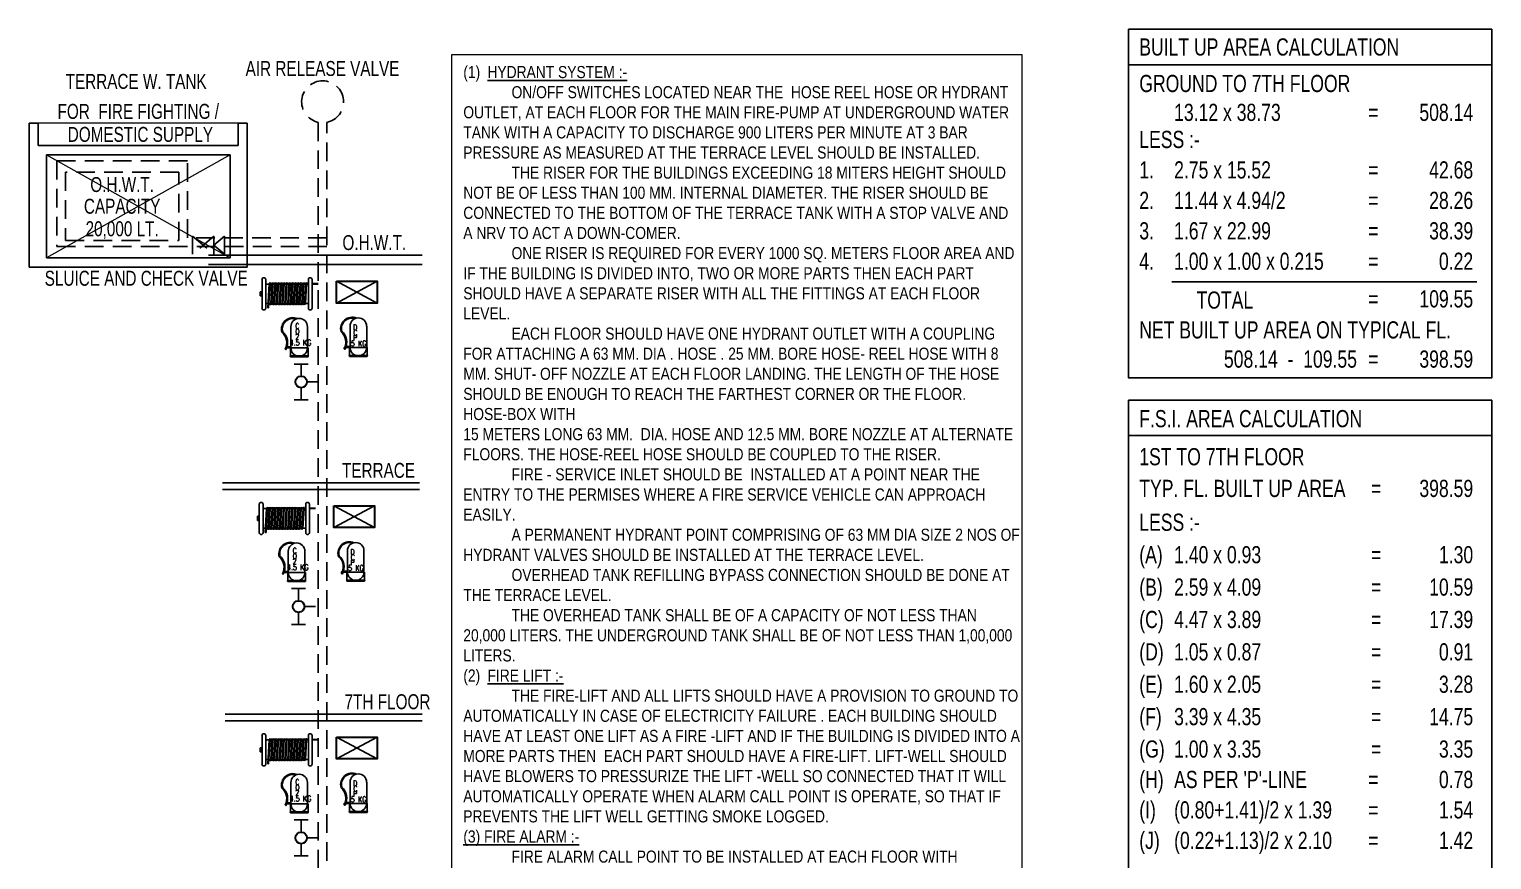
# Model space of a CAD drawing. Header units: millimetres. Extents: x 49 to 419, y 19 to 121.
# Drawn here: x 345.15 to 364.75, y 98.6 to 109.72 of the extents above; entities that cross this region are included whole.
import ezdxf
from ezdxf.enums import TextEntityAlignment as Align

# ---------------------------------------------------------------- set-up
doc = ezdxf.new("R2010")
doc.units = ezdxf.units.MM
doc.header["$MEASUREMENT"] = 0
doc.linetypes.add('HIDDEN', pattern=[0.375, 0.25, -0.125])
for name, color, linetype in [('A_SHEET AREA TABLE-1', 7, 'Continuous'), ('BOU', 7, 'Continuous'), ('FIRE DETAIL', 7, 'Continuous'), ('sec-r.c.c.', 7, 'Continuous'), ('Text', 7, 'Continuous'), ('TEXT2', 7, 'Continuous')]:
    doc.layers.add(name, color=color, linetype=linetype)
for name, color, linetype, lineweight in [('COLOR', 1, 'Continuous', 30), ('HATCH COL', 7, 'Continuous', 9), ('HIDDEN', 4, 'HIDDEN', 5), ('sec-ele02', 4, 'Continuous', 9)]:
    doc.layers.add(name, color=color, linetype=linetype, lineweight=lineweight)
doc.styles.add('DIM3', font='romans.shx', dxfattribs={"width": 0.8})
doc.styles.add('Dinesh', font='swisscl.ttf')

# ---------------------------------------------------------------- blocks, each defined once
blk = doc.blocks.new('A$C50F36B45')
at = {"layer": 'BOU', "lineweight": 15}
blk.add_lwpolyline([(-9.924, 0), (0, 0), (0, -33.822), (-9.924, -33.822)], close=True, dxfattribs=at)
at = {"layer": 'FIRE DETAIL', "color": 7, "insert": (-9.724, -0.2), "char_height": 0.21, "width": 9.66971, "attachment_point": 1, "style": 'Dinesh'}
blk.add_mtext("\\pt0.42;{\\fArial Narrow|b0|i0|c0|p34;\\C1;(1)\t\\LHYDRANT SYSTEM :-\\C256;\\P\\ptz;\\l\\C7;\tON/OFF SWITCHES LOCATED NEAR THE  HOSE REEL HOSE OR HYDRANT OUTLET, AT EACH FLOOR FOR THE MAIN FIRE-PUMP AT UNDERGROUND WATER TANK WITH A CAPACITY TO DISCHARGE 900 LITERS PER MINUTE AT 3 BAR PRESSURE AS MEASURED AT THE TERRACE LEVEL SHOULD BE INSTALLED. \\P\tTHE RISER FOR THE BUILDINGS EXCEEDING 18 MITERS HEIGHT SHOULD NOT BE OF LESS THAN 100 MM. INTERNAL DIAMETER. THE RISER SHOULD BE CONNECTED TO THE BOTTOM OF THE TERRACE TANK WITH A STOP VALVE AND A NRV TO ACT A DOWN-COMER.\\P\tONE RISER IS REQUIRED FOR EVERY 1000 SQ. METERS FLOOR AREA AND IF THE BUILDING IS DIVIDED INTO, TWO OR MORE PARTS THEN EACH PART SHOULD HAVE A SEPARATE RISER WITH ALL THE FITTINGS AT EACH FLOOR LEVEL.\\P\tEACH FLOOR SHOULD HAVE ONE HYDRANT OUTLET WITH A COUPLING FOR ATTACHING A 63 MM. DIA . HOSE . 25 MM. BORE HOSE- REEL HOSE WITH 8 MM. SHUT- OFF NOZZLE AT EACH FLOOR LANDING. THE LENGTH OF THE HOSE SHOULD BE ENOUGH TO REACH THE FARTHEST CORNER OR THE FLOOR. HOSE-BOX WITH\\P15 METERS LONG 63 MM.  DIA. HOSE AND 12.5 MM. BORE NOZZLE AT ALTERNATE FLOORS. THE HOSE-REEL HOSE SHOULD BE COUPLED TO THE RISER.\\P\tFIRE - SERVICE INLET SHOULD BE  INSTALLED AT A POINT NEAR THE ENTRY TO THE PERMISES WHERE A FIRE SERVICE VEHICLE CAN APPROACH EASILY.\\P\tA PERMANENT HYDRANT POINT COMPRISING OF 63 MM DIA SIZE 2 NOS OF HYDRANT VALVES SHOULD BE INSTALLED AT THE TERRACE LEVEL.\\P\tOVERHEAD TANK REFILLING BYPASS CONNECTION SHOULD BE DONE AT THE TERRACE LEVEL.\\P\tTHE OVERHEAD TANK SHALL BE OF A CAPACITY OF NOT LESS THAN 20,000 LITERS. THE UNDERGROUND TANK SHALL BE OF NOT LESS THAN 1,00,000 LITERS.\\C1;\\P\\pt0.42;(2)\t\\LFIRE LIFT :-\\C256;\\P\\ptz;\\l\t\\C7;THE FIRE-LIFT AND ALL LIFTS SHOULD HAVE A PROVISION TO GROUND TO AUTOMATICALLY IN CASE OF ELECTRICITY FAILURE . EACH BUILDING SHOULD HAVE AT LEAST ONE LIFT AS A FIRE -LIFT AND IF THE BUILDING IS DIVIDED INTO A MORE PARTS THEN  EACH PART SHOULD HAVE A FIRE-LIFT. LIFT-WELL SHOULD HAVE BLOWERS TO PRESSURIZE THE LIFT -WELL SO CONNECTED THAT IT WILL AUTOMATICALLY OPERATE WHEN ALARM CALL POINT IS OPERATE, SO THAT IF PREVENTS THE LIFT WELL GETTING SMOKE LOGGED.\\P\\L\\C1;(3) FIRE ALARM :-\\C256;\\P\\l\t\\C7;FIRE ALARM CALL POINT TO BE INSTALLED AT EACH FLOOR WITH SOUNDERS CAPABLE OF BEING HEARD ALL THROUGHOUT THE BUILDING\\C0;.\\P\\L\\C1;(4) FIRE EXTINGUISHERS :-\\C256;\\P\\l\t\\C7;ONE CARBON DIOXIDE (CO2 ) TYPE EXTINGUISHER OF 4.5 KG. WITH ISI MARK. AND ONE EXTINGUISHER OF 5 KG. DRY CHEMICAL POWDER (DCP) TYPE EXTINGUISHER WITH ISI MARK TO INSTALLED ON EACH FLOOR IN CASE OF COMMERCIAL BUILDING.\\P\tONE CARBON DIOXIDE (CO2 ) TYPE EXTINGUISHER OF 4.5 KG. WITH ISI MARK. OR TWO CARBON DIOXIDE (CO2 ) TYPE EXTINGUISHER OF 2 KG. CAPACITY ON EACH FLOOR AND 5 KG. DRY CHEMICAL POWDER (DCP) WITH ISI MARK TYPE EXTINGUISHER ON ALTERNATE FLOOR IN CASE OF RESIDENTIAL BUILDINGS.\\P\tIF THE BUILDING IS DIVIDED INTO TWO OR MORE PARTS THEN EACH PART SHOULD HAVE THESE EXTINGUISHERS INSTALLED.\\C256;\\P\\C1;(5) \\LSTAIRCASE :-\\C256;\\P\\l\t\\C7;THE STAIRCASE HAS TO BE OPEN FROM AT LEAST ONE OR TWO SIDES BUT IF THE STAIRCASE IS IN THE CENTRE CORE OF THE BUILDING IT HAS TO BE PRESSURIZED TO PREVENT IT FROM GETTING SMOKE LOGGED.\\P\tTHE  RISER / DOWN - COMER SHOULD BE LOCATED IN THE STAIRCASE OR CLOSE TO IN TO MAKE IT EASILY APPROACHABLE IN CASE OF FIRE FROM THE FLOOR BELOW OR ABOVE\\C256;.\\P\\L\\C1;(6) BASEMENT :-\\C256;\\P\\l\t\\C7;THE BASEMENT OF 200 SQ. METERS OR MORE SHOULD BE  PROTECTED WITH AUTOMATIC SPRINKLER SYSTEM WITH AT LEAST ONE SPRINKLE HEAD FOR ACTUAL CAR PARKING SPACE.\\P\tADDITIONALLY BE PROTECTED BY A HYDRANT OUTLET AND TWO 25 MM. BORE HOSE- REEL HOSES  WITH 8MM . BORE  NOZZLES AT EACH BASEMENT LEVEL.\\P\\C1;(7)\\L LIGHTENING ARRESTER :-\\C256;\\P\\l\\C7;\tA LIGHTENING ARRESTER SHOULD ALSO BE INSTALLED AND BE PROPERLY EARTHED TO PREVENT DAMAGE TO THE BUILDING WHEN THE LIGHTENING STRIKES.\\P\\C1;(8) \\LPHOTO LUMINESCENT ( AUTO GLOW ) SIGNAGE'S :\\l\\C256;\\P\\C7;\tIF THE BUILDING FALLS IN A CONFINED AREA OR IF IT HAS AN ENCLOSED STAIRCASE OR IS NOT WELL LIT-UP ON THE INSIDE, THEN ADEQUATE PHOTO LUMINESCENT ( AUTO GLOW ) SIGNAGE'S SHOULD BE DISPLAYED AT EACH FLOOR / LANDING / PATHWY / DEAD-END AND ALONG ALL EXIT ROUTES LANDING TO THE GROUND LEVEL. THE SIGNAGE SHOULD INDICATE FIRE FIGHTING, FIRE SAFETY, FIRST-AID AND OTHER SAFETY EQUIPEMENT PRESENT ON THE RESPECTIVE FLOOR / LANDING / PATHWAY / DEAD - END AND ALONG ALL EXIT ROUTES LEADING TO THE GROUND LEVEL.\\P\\C1;(9) \\LELECTRIC POWER SUPPLY TO THE ENTIRE FIRE - SAFETY SYSTEM :-\\C256;\\P\\l\\C7;\tELECTRICITY SUPPLY TO THE FIRE PUMP, FIRE ALARM SYSTEM, STAIRCASE PRESSURIZATION SYSTEM AND FIRE LIFT SHOULD BE MADE AVAILABLE FROM THE MAIN ELECTRICAL SUPPLY. ( I.E. FROM ELECTRICAL POWER SUPPLY OF THE COMPANY ) THIS IS TO ENSURE AVAILABILITY OF POWER SUPPLY TO THE FIRE PROTECTION & SAFETY SYSTEM EVEN AFTER THE MAIN ELECTRICAL SUPPLY TO THE BUILDING IS SWITCHED OFF THE TIME OF FIRE.\\P\\L\\C1;(10) IMPORTANT INSTRUCTIONS :-\\C256;\\P\\l\\C7;\tAFTER INSPECTION OF A LOW-RISE BUILDING BY THE FIRE SERVICES AUTHORITY , IF THE FIRE OFFICER CONCERNED FEELS THE NEED FOR ADDITIONAL FIRE PREVENTION / PROTECTION / VENTILATION SYSTEM REQUIRED OR EQUIPEMENT ( I.E. PASSIVE SYSTEM / SPRIKLER / DRENCHER ETC. ) AS PER FIRE LOAD / FIRE RISK / PUBLIC GETHERING. POTENTIAL / OCCUPANCY / CONFINED AREA, THOSE ADDITIONAL MEASURES / EQUIPEMENT HAVE TO BE\\C256; \\C7;IMPLEMENTED / INSTALLED.}", dxfattribs=at)

msp = doc.modelspace()

# ---------------------------------------------------------------- linework, layer by layer
at = {"layer": 'A_SHEET AREA TABLE-1', "color": 7}
for p, q in [((359.884, 109.248), (364.752, 109.248)), ((360.464, 106.341), (364.553, 106.341)), ((359.884, 104.278), (364.752, 104.278))]:
    msp.add_line(p, q, dxfattribs=at)
for points in [[(359.884, 109.723), (364.752, 109.723), (364.752, 105.052), (359.884, 105.052)], [(359.884, 97.209), (364.752, 97.209), (364.752, 104.752), (359.884, 104.752)]]:
    msp.add_lwpolyline(points, close=True, dxfattribs=at)
at = {"layer": 'COLOR'}
for points in [[(349.266, 106.347), (349.811, 106.347), (349.811, 106.055), (349.266, 106.055)], [(349.231, 103.337), (349.775, 103.337), (349.775, 103.046), (349.231, 103.046)], [(349.266, 100.237), (349.811, 100.237), (349.811, 99.946), (349.266, 99.946)]]:
    msp.add_lwpolyline(points, close=True, dxfattribs=at)
for centre in [(348.792, 104.998), (348.757, 101.988), (348.792, 98.888)]:
    msp.add_circle(centre, 0.0779, dxfattribs=at)
at = {"layer": 'FIRE DETAIL', "color": 7, "ltscale": 0.5}
for p, q in [((350.412, 106.697), (347.551, 106.697)), ((350.412, 106.572), (347.551, 106.572)), ((350.377, 103.647), (347.739, 103.647)), ((350.377, 103.557), (347.739, 103.557)), ((350.412, 100.547), (347.774, 100.547)), ((350.412, 100.457), (347.774, 100.457))]:
    msp.add_line(p, q, dxfattribs=at)
at = {"layer": 'HATCH COL', "linetype": 'Continuous'}
for p, q in [((345.377, 108.042), (347.839, 106.662)), ((347.839, 108.042), (345.377, 106.662))]:
    msp.add_line(p, q, dxfattribs=at)
at = {"layer": 'HIDDEN', "color": 1, "lineweight": -3}
for p, q in [((347.337, 106.953), (347.337, 106.71)), ((347.622, 106.953), (347.337, 106.71)), ((347.337, 106.953), (347.622, 106.71))]:
    msp.add_line(p, q, dxfattribs=at)
at = {"layer": 'HIDDEN', "color": 1, "linetype": 'ByBlock', "lineweight": -3}
for p, q in [((347.622, 106.953), (347.622, 106.71)), ((347.765, 106.953), (347.622, 106.832)), ((347.765, 106.953), (347.765, 106.71)), ((347.622, 106.832), (347.765, 106.71))]:
    msp.add_line(p, q, dxfattribs=at)
at = {"layer": 'HIDDEN', "color": 1, "linetype": 'Continuous', "lineweight": -3}
for p, q in [((349.266, 106.347), (349.811, 106.055)), ((349.811, 106.347), (349.266, 106.055)), ((349.231, 103.337), (349.775, 103.046)), ((349.775, 103.337), (349.231, 103.046)), ((349.266, 100.237), (349.811, 99.946)), ((349.811, 100.237), (349.266, 99.946))]:
    msp.add_line(p, q, dxfattribs=at)
at = {"layer": 'HIDDEN', "color": 1, "lineweight": -3}
msp.add_lwpolyline([(349.134, 74.207), (349.134, 108.475, 9.759232), (349.02, 108.476), (349.02, 74.207)], format="xyb", dxfattribs=at)
msp.add_lwpolyline([(349.134, 106.929), (347.268, 106.929), (347.268, 107.961), (345.517, 107.961), (345.517, 106.814), (349.134, 106.814)], dxfattribs=at)
msp.add_lwpolyline([(347.153, 106.894), (347.153, 107.81), (345.632, 107.81), (345.632, 106.894)], close=True, dxfattribs=at)
at = {"layer": 'sec-ele02', "color": 0}
msp.add_line((347.949, 108.467), (345.267, 108.467), dxfattribs=at)
at = {"layer": 'sec-r.c.c.', "color": 0, "lineweight": -3}
for p, q in [((345.147, 108.467), (345.267, 108.467)), ((345.147, 106.537), (345.147, 108.467)), ((345.267, 108.167), (345.267, 108.467)), ((347.949, 108.167), (347.949, 108.467)), ((348.069, 108.467), (347.949, 108.467)), ((348.069, 106.537), (348.069, 108.467)), ((347.949, 108.167), (345.267, 108.167)), ((345.377, 106.662), (345.377, 108.042)), ((347.839, 108.042), (345.377, 108.042)), ((347.839, 106.662), (347.839, 108.042)), ((347.839, 106.662), (345.377, 106.662)), ((348.069, 106.537), (345.147, 106.537))]:
    msp.add_line(p, q, dxfattribs=at)
at = {"layer": 'Text', "color": 1}
for p, q in [((348.267, 106.369), (348.267, 105.988)), ((348.316, 106.369), (348.316, 105.988)), ((348.316, 106.309), (348.889, 106.309)), ((348.343, 105.991), (348.362, 106.311)), ((348.356, 105.991), (348.375, 106.309)), ((348.384, 106.047), (348.4, 106.311)), ((348.397, 106.046), (348.413, 106.309)), ((348.422, 106.047), (348.438, 106.311)), ((348.435, 106.046), (348.45, 106.309)), ((348.46, 106.047), (348.476, 106.311)), ((348.472, 106.046), (348.488, 106.309)), ((348.498, 106.047), (348.513, 106.311)), ((348.51, 106.046), (348.526, 106.309)), ((348.535, 106.047), (348.551, 106.311)), ((348.548, 106.046), (348.564, 106.309)), ((348.573, 106.047), (348.589, 106.311)), ((348.586, 106.046), (348.601, 106.309)), ((348.611, 106.047), (348.627, 106.311)), ((348.623, 106.046), (348.639, 106.309)), ((348.649, 106.047), (348.664, 106.311)), ((348.661, 106.046), (348.677, 106.309)), ((348.686, 106.047), (348.702, 106.311)), ((348.699, 106.046), (348.714, 106.309)), ((348.724, 106.047), (348.74, 106.311)), ((348.736, 106.046), (348.752, 106.309)), ((348.762, 106.047), (348.777, 106.311)), ((348.774, 106.046), (348.79, 106.309)), ((348.799, 106.047), (348.815, 106.311)), ((348.812, 106.046), (348.828, 106.309)), ((348.837, 106.049), (348.853, 106.312)), ((348.85, 106.047), (348.865, 106.311)), ((348.888, 106.31), (348.889, 106.31)), ((348.889, 106.369), (348.889, 105.988)), ((348.938, 106.369), (348.938, 105.988)), ((348.938, 106.318), (349.02, 106.318)), ((348.938, 106.31), (349.02, 106.31)), ((348.243, 106.206), (348.243, 106.15)), ((348.243, 106.206), (348.254, 106.206)), ((348.243, 106.15), (348.254, 106.15)), ((348.254, 106.206), (348.254, 106.15)), ((348.254, 106.2), (348.267, 106.2)), ((348.254, 106.2), (348.267, 106.2)), ((348.254, 106.156), (348.267, 106.156)), ((348.316, 106.047), (348.889, 106.047)), ((348.343, 105.991), (348.356, 105.99)), ((348.654, 105.738), (348.654, 105.453)), ((348.877, 105.738), (348.877, 105.453)), ((349.447, 105.745), (349.447, 105.459)), ((349.67, 105.745), (349.67, 105.459)), ((348.576, 105.435), (348.586, 105.43)), ((348.577, 105.437), (348.586, 105.432)), ((348.654, 105.453), (348.596, 105.453)), ((348.654, 105.466), (348.601, 105.466)), ((348.647, 105.453), (348.647, 105.346)), ((348.647, 105.346), (348.884, 105.346)), ((348.647, 105.338), (348.647, 105.332)), ((348.647, 105.338), (348.884, 105.338)), ((348.647, 105.332), (348.884, 105.332)), ((348.654, 105.453), (348.884, 105.453)), ((348.884, 105.453), (348.884, 105.346)), ((348.884, 105.338), (348.884, 105.332)), ((349.368, 105.454), (349.37, 105.461)), ((349.368, 105.454), (349.37, 105.461)), ((349.369, 105.444), (349.368, 105.454)), ((349.369, 105.444), (349.368, 105.454)), ((349.368, 105.442), (349.378, 105.437)), ((349.369, 105.444), (349.379, 105.438)), ((349.37, 105.461), (349.37, 105.461)), ((349.447, 105.459), (349.389, 105.459)), ((349.447, 105.473), (349.394, 105.473)), ((349.44, 105.459), (349.44, 105.353)), ((349.44, 105.353), (349.676, 105.353)), ((349.44, 105.345), (349.44, 105.338)), ((349.44, 105.345), (349.676, 105.345)), ((349.44, 105.338), (349.676, 105.338)), ((349.447, 105.459), (349.676, 105.459)), ((349.676, 105.459), (349.676, 105.353)), ((349.676, 105.345), (349.676, 105.338)), ((348.887, 105.238), (348.697, 105.238)), ((348.792, 105.076), (348.792, 105.238)), ((348.792, 104.758), (348.792, 104.92)), ((348.87, 104.998), (349.02, 104.998)), ((348.887, 104.758), (348.697, 104.758)), ((348.231, 103.359), (348.231, 102.978)), ((348.281, 103.359), (348.281, 102.978)), ((348.853, 103.359), (348.853, 102.978)), ((348.903, 103.359), (348.903, 102.978)), ((348.208, 103.197), (348.208, 103.141)), ((348.208, 103.197), (348.218, 103.197)), ((348.208, 103.141), (348.218, 103.141)), ((348.218, 103.197), (348.218, 103.141)), ((348.218, 103.191), (348.231, 103.191)), ((348.218, 103.191), (348.231, 103.191)), ((348.218, 103.147), (348.231, 103.147)), ((348.281, 103.3), (348.853, 103.3)), ((348.308, 102.982), (348.327, 103.301)), ((348.321, 102.982), (348.34, 103.3)), ((348.349, 103.037), (348.365, 103.301)), ((348.362, 103.036), (348.378, 103.3)), ((348.387, 103.037), (348.403, 103.301)), ((348.4, 103.036), (348.415, 103.3)), ((348.425, 103.037), (348.44, 103.301)), ((348.437, 103.037), (348.453, 103.3)), ((348.462, 103.037), (348.478, 103.301)), ((348.475, 103.036), (348.491, 103.3)), ((348.5, 103.037), (348.516, 103.301)), ((348.513, 103.036), (348.528, 103.3)), ((348.538, 103.037), (348.554, 103.301)), ((348.55, 103.036), (348.566, 103.3)), ((348.576, 103.037), (348.591, 103.301)), ((348.588, 103.036), (348.604, 103.3)), ((348.613, 103.037), (348.629, 103.301)), ((348.626, 103.036), (348.642, 103.3)), ((348.651, 103.037), (348.667, 103.301)), ((348.664, 103.036), (348.679, 103.3)), ((348.689, 103.037), (348.705, 103.301)), ((348.701, 103.036), (348.717, 103.3)), ((348.727, 103.037), (348.742, 103.301)), ((348.739, 103.036), (348.755, 103.3)), ((348.764, 103.037), (348.78, 103.301)), ((348.777, 103.036), (348.792, 103.3)), ((348.802, 103.039), (348.818, 103.303)), ((348.815, 103.037), (348.83, 103.301)), ((348.853, 103.3), (348.853, 103.3)), ((348.903, 103.308), (348.985, 103.308)), ((348.903, 103.3), (348.985, 103.3)), ((348.281, 103.037), (348.853, 103.037)), ((348.308, 102.982), (348.321, 102.981)), ((349.412, 102.735), (349.412, 102.45)), ((349.634, 102.735), (349.634, 102.45)), ((348.619, 102.729), (348.619, 102.443)), ((348.842, 102.729), (348.842, 102.443)), ((348.54, 102.426), (348.55, 102.42)), ((348.541, 102.428), (348.551, 102.422)), ((348.619, 102.443), (348.561, 102.443)), ((348.619, 102.456), (348.566, 102.456)), ((348.612, 102.443), (348.612, 102.337)), ((348.619, 102.443), (348.848, 102.443)), ((348.848, 102.443), (348.848, 102.337)), ((349.333, 102.445), (349.334, 102.452)), ((349.333, 102.445), (349.335, 102.452)), ((349.334, 102.434), (349.333, 102.445)), ((349.334, 102.434), (349.333, 102.445)), ((349.333, 102.432), (349.343, 102.427)), ((349.334, 102.452), (349.335, 102.452)), ((349.334, 102.434), (349.344, 102.429)), ((349.412, 102.45), (349.354, 102.45)), ((349.412, 102.463), (349.358, 102.463)), ((349.405, 102.45), (349.405, 102.343)), ((349.405, 102.343), (349.641, 102.343)), ((349.412, 102.45), (349.641, 102.45)), ((349.641, 102.45), (349.641, 102.343)), ((348.612, 102.337), (348.848, 102.337)), ((348.612, 102.329), (348.612, 102.322)), ((348.612, 102.329), (348.848, 102.329)), ((348.612, 102.322), (348.848, 102.322)), ((348.852, 102.228), (348.662, 102.228)), ((348.757, 102.066), (348.757, 102.228)), ((348.848, 102.329), (348.848, 102.322)), ((349.405, 102.335), (349.405, 102.329)), ((349.405, 102.335), (349.641, 102.335)), ((349.405, 102.329), (349.641, 102.329)), ((349.641, 102.335), (349.641, 102.329)), ((348.835, 101.988), (348.985, 101.988)), ((348.757, 101.749), (348.757, 101.911)), ((348.852, 101.749), (348.662, 101.749)), ((348.267, 100.259), (348.267, 99.878)), ((348.316, 100.259), (348.316, 99.878)), ((348.316, 100.2), (348.889, 100.2)), ((348.343, 99.882), (348.362, 100.201)), ((348.356, 99.882), (348.375, 100.2)), ((348.384, 99.937), (348.4, 100.201)), ((348.397, 99.936), (348.413, 100.2)), ((348.422, 99.937), (348.438, 100.201)), ((348.435, 99.936), (348.45, 100.2)), ((348.46, 99.937), (348.476, 100.201)), ((348.472, 99.936), (348.488, 100.2)), ((348.498, 99.937), (348.513, 100.201)), ((348.51, 99.936), (348.526, 100.2)), ((348.535, 99.937), (348.551, 100.201)), ((348.548, 99.936), (348.564, 100.2)), ((348.573, 99.937), (348.589, 100.201)), ((348.586, 99.936), (348.601, 100.2)), ((348.611, 99.937), (348.627, 100.201)), ((348.623, 99.936), (348.639, 100.2)), ((348.649, 99.937), (348.664, 100.201)), ((348.661, 99.936), (348.677, 100.2)), ((348.686, 99.937), (348.702, 100.201)), ((348.699, 99.936), (348.714, 100.2)), ((348.724, 99.937), (348.74, 100.201)), ((348.736, 99.936), (348.752, 100.2)), ((348.762, 99.937), (348.777, 100.201)), ((348.774, 99.936), (348.79, 100.2)), ((348.799, 99.937), (348.815, 100.201)), ((348.812, 99.936), (348.828, 100.2)), ((348.837, 99.939), (348.853, 100.203)), ((348.85, 99.937), (348.865, 100.201)), ((348.888, 100.2), (348.889, 100.2)), ((348.889, 100.259), (348.889, 99.878)), ((348.938, 100.259), (348.938, 99.878)), ((348.938, 100.208), (349.02, 100.208)), ((348.938, 100.2), (349.02, 100.2)), ((348.243, 100.097), (348.243, 100.041)), ((348.243, 100.097), (348.254, 100.097)), ((348.243, 100.041), (348.254, 100.041)), ((348.254, 100.097), (348.254, 100.041)), ((348.254, 100.091), (348.267, 100.091)), ((348.254, 100.091), (348.267, 100.091)), ((348.254, 100.047), (348.267, 100.047)), ((348.316, 99.937), (348.889, 99.937)), ((348.343, 99.882), (348.356, 99.881)), ((348.654, 99.629), (348.654, 99.343)), ((348.877, 99.629), (348.877, 99.343)), ((349.447, 99.635), (349.447, 99.35)), ((349.67, 99.635), (349.67, 99.35)), ((348.576, 99.326), (348.586, 99.32)), ((348.577, 99.328), (348.586, 99.322)), ((348.654, 99.343), (348.596, 99.343)), ((348.654, 99.356), (348.601, 99.356)), ((348.647, 99.343), (348.647, 99.237)), ((348.647, 99.237), (348.884, 99.237)), ((348.647, 99.229), (348.647, 99.222)), ((348.647, 99.229), (348.884, 99.229)), ((348.647, 99.222), (348.884, 99.222)), ((348.654, 99.343), (348.884, 99.343)), ((348.884, 99.343), (348.884, 99.237)), ((348.884, 99.229), (348.884, 99.222)), ((349.368, 99.345), (349.37, 99.352)), ((349.368, 99.345), (349.37, 99.352)), ((349.369, 99.334), (349.368, 99.345)), ((349.369, 99.334), (349.368, 99.345)), ((349.368, 99.332), (349.378, 99.327)), ((349.369, 99.334), (349.379, 99.329)), ((349.37, 99.352), (349.37, 99.352)), ((349.447, 99.35), (349.389, 99.35)), ((349.447, 99.363), (349.394, 99.363)), ((349.44, 99.35), (349.44, 99.243)), ((349.44, 99.243), (349.676, 99.243)), ((349.44, 99.235), (349.44, 99.229)), ((349.44, 99.235), (349.676, 99.235)), ((349.44, 99.229), (349.676, 99.229)), ((349.447, 99.35), (349.676, 99.35)), ((349.676, 99.35), (349.676, 99.243)), ((349.676, 99.235), (349.676, 99.229)), ((348.887, 99.128), (348.697, 99.128)), ((348.792, 98.966), (348.792, 99.128)), ((348.87, 98.888), (349.02, 98.888)), ((348.887, 98.649), (348.697, 98.649)), ((348.792, 98.649), (348.792, 98.811))]:
    msp.add_line(p, q, dxfattribs=at)
for centre, radius, start, end in [((348.291, 106.369), 0.025, 0, 180), ((348.375, 106.311), 0.0126, 53.182, 180), ((348.388, 106.309), 0.0126, 0, 180), ((348.413, 106.311), 0.0126, 53.182, 180), ((348.425, 106.309), 0.0126, 0, 180), ((348.45, 106.311), 0.0126, 53.182, 180), ((348.463, 106.309), 0.0126, 0, 180), ((348.488, 106.311), 0.0126, 53.182, 180), ((348.501, 106.309), 0.0126, 0, 180), ((348.526, 106.311), 0.0126, 53.182, 180), ((348.538, 106.309), 0.0126, 0, 180), ((348.564, 106.311), 0.0126, 53.182, 180), ((348.576, 106.309), 0.0126, 0, 180), ((348.601, 106.311), 0.0126, 53.182, 180), ((348.614, 106.309), 0.0126, 0, 180), ((348.639, 106.311), 0.0126, 53.182, 180), ((348.652, 106.309), 0.0126, 0, 180), ((348.677, 106.311), 0.0126, 53.182, 180), ((348.689, 106.309), 0.0126, 0, 180), ((348.715, 106.311), 0.0126, 53.182, 180), ((348.727, 106.309), 0.0126, 0, 180), ((348.752, 106.311), 0.0126, 53.182, 180), ((348.765, 106.309), 0.0126, 0, 180), ((348.79, 106.311), 0.0126, 53.182, 180), ((348.802, 106.309), 0.0126, 0, 180), ((348.828, 106.311), 0.0126, 53.182, 180), ((348.84, 106.309), 0.0126, 0, 180), ((348.866, 106.312), 0.0126, 53.182, 180), ((348.878, 106.311), 0.0126, 33.5269, 180), ((348.913, 106.369), 0.025, 0, 180), ((348.291, 105.988), 0.025, 180, 0), ((348.372, 106.049), 0.0126, 186.818, 0), ((348.384, 106.047), 0.0126, 233.182, 0), ((348.41, 106.049), 0.0126, 186.818, 0), ((348.422, 106.047), 0.0126, 233.182, 0), ((348.447, 106.049), 0.0126, 186.818, 0), ((348.46, 106.047), 0.0126, 233.182, 0), ((348.485, 106.049), 0.0126, 186.818, 0), ((348.498, 106.047), 0.0126, 233.182, 0), ((348.523, 106.049), 0.0126, 186.818, 0), ((348.535, 106.047), 0.0126, 233.182, 0), ((348.561, 106.049), 0.0126, 186.818, 0), ((348.573, 106.047), 0.0126, 233.182, 0), ((348.598, 106.049), 0.0126, 186.818, 0), ((348.611, 106.047), 0.0126, 233.182, 0), ((348.636, 106.049), 0.0126, 186.818, 0), ((348.649, 106.047), 0.0126, 233.182, 0), ((348.674, 106.049), 0.0126, 186.818, 0), ((348.686, 106.047), 0.0126, 233.182, 0), ((348.712, 106.049), 0.0126, 186.818, 0), ((348.724, 106.047), 0.0126, 233.182, 0), ((348.749, 106.049), 0.0126, 186.818, 0), ((348.762, 106.047), 0.0126, 233.182, 0), ((348.787, 106.049), 0.0126, 186.818, 0), ((348.799, 106.047), 0.0126, 233.182, 0), ((348.825, 106.05), 0.0126, 186.818, 0), ((348.837, 106.049), 0.0126, 233.182, 0), ((348.913, 105.988), 0.025, 180, 0), ((348.682, 105.705), 0.154, 67.2366, 194.5771), ((348.682, 105.705), 0.154, 67.2366, 194.5771), ((348.682, 105.705), 0.143, 72.9192, 193.1899), ((348.765, 105.738), 0.111, 0, 180), ((349.475, 105.711), 0.154, 67.2366, 194.5771), ((349.475, 105.711), 0.143, 72.9192, 193.1899), ((349.207, 105.531), 0.196, 331.7781, 49.0454), ((349.558, 105.745), 0.111, 0, 180), ((348.414, 105.524), 0.184, 331.7781, 50.132), ((348.414, 105.524), 0.196, 331.7781, 49.0454), ((349.207, 105.531), 0.184, 331.7781, 50.132), ((348.586, 105.431), 0.00102, 241.7781, 61.7781), ((348.647, 105.342), 0.004, 90, 270), ((348.765, 105.453), 0.111, 180, 0), ((348.884, 105.342), 0.004, 270, 90), ((349.369, 105.443), 0.00102, 61.7781, 241.7781), ((349.379, 105.438), 0.00102, 241.7781, 61.7781), ((349.44, 105.349), 0.004, 90, 270), ((349.558, 105.459), 0.111, 180, 0), ((349.676, 105.349), 0.004, 270, 90), ((348.256, 103.359), 0.025, 0, 180), ((348.878, 103.359), 0.025, 0, 180), ((348.34, 103.301), 0.0126, 53.182, 180), ((348.352, 103.3), 0.0126, 0, 180), ((348.378, 103.301), 0.0126, 53.182, 180), ((348.39, 103.3), 0.0126, 0, 180), ((348.415, 103.301), 0.0126, 53.182, 180), ((348.428, 103.3), 0.0126, 0, 180), ((348.453, 103.301), 0.0126, 53.182, 180), ((348.466, 103.3), 0.0126, 0, 180), ((348.491, 103.301), 0.0126, 53.182, 180), ((348.503, 103.3), 0.0126, 0, 180), ((348.529, 103.301), 0.0126, 53.182, 180), ((348.541, 103.3), 0.0126, 0, 180), ((348.566, 103.301), 0.0126, 53.182, 180), ((348.579, 103.3), 0.0126, 0, 180), ((348.604, 103.301), 0.0126, 53.182, 180), ((348.616, 103.3), 0.0126, 0, 180), ((348.642, 103.301), 0.0126, 53.182, 180), ((348.654, 103.3), 0.0126, 0, 180), ((348.679, 103.301), 0.0126, 53.182, 180), ((348.692, 103.3), 0.0126, 0, 180), ((348.717, 103.301), 0.0126, 53.182, 180), ((348.73, 103.3), 0.0126, 0, 180), ((348.755, 103.301), 0.0126, 53.182, 180), ((348.767, 103.3), 0.0126, 0, 180), ((348.793, 103.301), 0.0126, 53.182, 180), ((348.805, 103.3), 0.0126, 0, 180), ((348.83, 103.303), 0.0126, 53.182, 180), ((348.843, 103.301), 0.0126, 33.5269, 180), ((348.256, 102.978), 0.025, 180, 0), ((348.337, 103.039), 0.0126, 186.818, 0), ((348.349, 103.037), 0.0126, 233.182, 0), ((348.375, 103.039), 0.0126, 186.818, 0), ((348.387, 103.037), 0.0126, 233.182, 0), ((348.412, 103.039), 0.0126, 186.818, 0), ((348.425, 103.037), 0.0126, 233.182, 0), ((348.45, 103.039), 0.0126, 186.818, 0), ((348.462, 103.037), 0.0126, 233.182, 0), ((348.488, 103.039), 0.0126, 186.818, 0), ((348.5, 103.037), 0.0126, 233.182, 0), ((348.525, 103.039), 0.0126, 186.818, 0), ((348.538, 103.037), 0.0126, 233.182, 0), ((348.563, 103.039), 0.0126, 186.818, 0), ((348.576, 103.037), 0.0126, 233.182, 0), ((348.601, 103.039), 0.0126, 186.818, 0), ((348.613, 103.037), 0.0126, 233.182, 0), ((348.639, 103.039), 0.0126, 186.818, 0), ((348.651, 103.037), 0.0126, 233.182, 0), ((348.676, 103.039), 0.0126, 186.818, 0), ((348.689, 103.037), 0.0126, 233.182, 0), ((348.714, 103.039), 0.0126, 186.818, 0), ((348.727, 103.037), 0.0126, 233.182, 0), ((348.752, 103.039), 0.0126, 186.818, 0), ((348.764, 103.037), 0.0126, 233.182, 0), ((348.79, 103.04), 0.0126, 186.818, 0), ((348.802, 103.039), 0.0126, 233.182, 0), ((348.878, 102.978), 0.025, 180, 0), ((348.647, 102.695), 0.154, 67.2366, 194.5771), ((348.647, 102.695), 0.154, 67.2366, 194.5771), ((348.647, 102.695), 0.143, 72.9192, 193.1899), ((348.73, 102.729), 0.111, 0, 180), ((349.439, 102.702), 0.154, 67.2366, 194.5771), ((349.439, 102.702), 0.143, 72.9192, 193.1899), ((349.523, 102.735), 0.111, 0, 180), ((348.379, 102.515), 0.184, 331.7781, 50.132), ((348.379, 102.515), 0.196, 331.7781, 49.0454), ((349.172, 102.521), 0.184, 331.7781, 50.132), ((349.172, 102.521), 0.196, 331.7781, 49.0454), ((348.551, 102.421), 0.00102, 241.7781, 61.7781), ((348.73, 102.443), 0.111, 180, 0), ((349.334, 102.433), 0.00102, 61.7781, 241.7781), ((349.344, 102.428), 0.00102, 241.7781, 61.7781), ((349.405, 102.339), 0.004, 90, 270), ((349.523, 102.45), 0.111, 180, 0), ((349.641, 102.339), 0.004, 270, 90), ((348.612, 102.333), 0.004, 90, 270), ((348.848, 102.333), 0.004, 270, 90), ((348.291, 100.259), 0.025, 0, 180), ((348.375, 100.201), 0.0126, 53.182, 180), ((348.388, 100.2), 0.0126, 0, 180), ((348.413, 100.201), 0.0126, 53.182, 180), ((348.425, 100.2), 0.0126, 0, 180), ((348.45, 100.201), 0.0126, 53.182, 180), ((348.463, 100.2), 0.0126, 0, 180), ((348.488, 100.201), 0.0126, 53.182, 180), ((348.501, 100.2), 0.0126, 0, 180), ((348.526, 100.201), 0.0126, 53.182, 180), ((348.538, 100.2), 0.0126, 0, 180), ((348.564, 100.201), 0.0126, 53.182, 180), ((348.576, 100.2), 0.0126, 0, 180), ((348.601, 100.201), 0.0126, 53.182, 180), ((348.614, 100.2), 0.0126, 0, 180), ((348.639, 100.201), 0.0126, 53.182, 180), ((348.652, 100.2), 0.0126, 0, 180), ((348.677, 100.201), 0.0126, 53.182, 180), ((348.689, 100.2), 0.0126, 0, 180), ((348.715, 100.201), 0.0126, 53.182, 180), ((348.727, 100.2), 0.0126, 0, 180), ((348.752, 100.201), 0.0126, 53.182, 180), ((348.765, 100.2), 0.0126, 0, 180), ((348.79, 100.201), 0.0126, 53.182, 180), ((348.802, 100.2), 0.0126, 0, 180), ((348.828, 100.201), 0.0126, 53.182, 180), ((348.84, 100.2), 0.0126, 0, 180), ((348.866, 100.203), 0.0126, 53.182, 180), ((348.878, 100.201), 0.0126, 33.5269, 180), ((348.913, 100.259), 0.025, 0, 180), ((348.291, 99.878), 0.025, 180, 0), ((348.372, 99.939), 0.0126, 186.818, 0), ((348.384, 99.937), 0.0126, 233.182, 0), ((348.41, 99.939), 0.0126, 186.818, 0), ((348.422, 99.937), 0.0126, 233.182, 0), ((348.447, 99.939), 0.0126, 186.818, 0), ((348.46, 99.937), 0.0126, 233.182, 0), ((348.485, 99.939), 0.0126, 186.818, 0), ((348.498, 99.937), 0.0126, 233.182, 0), ((348.523, 99.939), 0.0126, 186.818, 0), ((348.535, 99.937), 0.0126, 233.182, 0), ((348.561, 99.939), 0.0126, 186.818, 0), ((348.573, 99.937), 0.0126, 233.182, 0), ((348.598, 99.939), 0.0126, 186.818, 0), ((348.611, 99.937), 0.0126, 233.182, 0), ((348.636, 99.939), 0.0126, 186.818, 0), ((348.649, 99.937), 0.0126, 233.182, 0), ((348.674, 99.939), 0.0126, 186.818, 0), ((348.686, 99.937), 0.0126, 233.182, 0), ((348.712, 99.939), 0.0126, 186.818, 0), ((348.724, 99.937), 0.0126, 233.182, 0), ((348.749, 99.939), 0.0126, 186.818, 0), ((348.762, 99.937), 0.0126, 233.182, 0), ((348.787, 99.939), 0.0126, 186.818, 0), ((348.799, 99.937), 0.0126, 233.182, 0), ((348.825, 99.94), 0.0126, 186.818, 0), ((348.837, 99.939), 0.0126, 233.182, 0), ((348.913, 99.878), 0.025, 180, 0), ((348.682, 99.595), 0.154, 67.2366, 194.5771), ((348.682, 99.595), 0.154, 67.2366, 194.5771), ((348.682, 99.595), 0.143, 72.9192, 193.1899), ((348.765, 99.629), 0.111, 0, 180), ((349.475, 99.602), 0.154, 67.2366, 194.5771), ((349.475, 99.602), 0.143, 72.9192, 193.1899), ((349.558, 99.635), 0.111, 0, 180), ((348.414, 99.415), 0.184, 331.7781, 50.132), ((348.414, 99.415), 0.196, 331.7781, 49.0454), ((349.207, 99.421), 0.184, 331.7781, 50.132), ((349.207, 99.421), 0.196, 331.7781, 49.0454), ((348.586, 99.321), 0.00102, 241.7781, 61.7781), ((348.647, 99.233), 0.004, 90, 270), ((348.765, 99.343), 0.111, 180, 0), ((348.884, 99.233), 0.004, 270, 90), ((349.369, 99.333), 0.00102, 61.7781, 241.7781), ((349.379, 99.328), 0.00102, 241.7781, 61.7781), ((349.44, 99.239), 0.004, 90, 270), ((349.558, 99.35), 0.111, 180, 0), ((349.676, 99.239), 0.004, 270, 90)]:
    msp.add_arc(centre, radius, start, end, dxfattribs=at)

# ---------------------------------------------------------------- block references
at = {"xscale": 0.77, "yscale": 0.77, "zscale": 0.77}
msp.add_blockref('A$C50F36B45', (358.453, 109.385), dxfattribs=at)

# ---------------------------------------------------------------- texts
at = {"layer": 'A_SHEET AREA TABLE-1', "color": 7, "style": 'Dinesh'}
for s, p in [('BUILT UP AREA CALCULATION', (360.027, 109.371)), ('GROUND TO 7TH FLOOR', (360.027, 108.882)), ('13.12 x 38.73', (360.494, 108.495)), ('=', (363.097, 108.495)), ('LESS :-', (360.027, 108.132)), ('1.', (360.027, 107.724)), ('2.75 x 15.52', (360.494, 107.724)), ('=', (363.097, 107.724)), ('2.', (360.027, 107.316)), ('11.44 x 4.94/2', (360.494, 107.316)), ('=', (363.097, 107.316)), ('3.', (360.027, 106.908)), ('1.67 x 22.99', (360.494, 106.908)), ('=', (363.097, 106.908)), ('4.', (360.027, 106.5)), ('1.00 x 1.00 x 0.215', (360.494, 106.5)), ('=', (363.097, 106.5)), ('TOTAL', (360.794, 105.98)), ('=', (363.097, 105.996)), ('NET BUILT UP AREA ON TYPICAL FL.', (360.027, 105.58)), ('=', (363.097, 105.189)), ('F.S.I. AREA CALCULATION', (360.027, 104.391)), ('1ST TO 7TH FLOOR', (360.027, 103.881)), ('TYP. FL. BUILT UP AREA', (360.027, 103.456)), ('=', (363.133, 103.456)), ('LESS :-', (360.027, 103.003)), ('(A)', (360.027, 102.568)), ('1.40 x 0.93', (360.494, 102.568)), ('=', (363.133, 102.568)), ('(B)', (360.027, 102.134)), ('2.59 x 4.09', (360.494, 102.134)), ('=', (363.133, 102.134)), ('(C)', (360.027, 101.7)), ('4.47 x 3.89', (360.494, 101.7)), ('=', (363.133, 101.7)), ('(D)', (360.027, 101.266)), ('1.05 x 0.87', (360.494, 101.266)), ('=', (363.133, 101.266)), ('(E)', (360.027, 100.832)), ('1.60 x 2.05', (360.494, 100.832)), ('=', (363.133, 100.832)), ('(F)', (360.027, 100.398)), ('3.39 x 4.35', (360.494, 100.398)), ('=', (363.133, 100.398)), ('(G)', (360.027, 99.964)), ('1.00 x 3.35', (360.494, 99.964)), ('=', (363.133, 99.964)), ('(H)', (360.027, 99.556)), ("AS PER 'P'-LINE", (360.494, 99.556)), ('=', (363.097, 99.556)), ('(I)', (360.027, 99.148)), ('(0.80+1.41)/2 x 1.39', (360.494, 99.148)), ('=', (363.097, 99.148)), ('(J)', (360.027, 98.74)), ('(0.22+1.13)/2 x 2.10', (360.494, 98.74)), ('=', (363.097, 98.74))]:
    msp.add_text(s, height=0.23, dxfattribs=at).set_placement(p)
for s, p in [('508.14', (364.503, 108.495)), ('42.68', (364.503, 107.724)), ('28.26', (364.503, 107.316)), ('38.39', (364.503, 106.908)), ('0.22', (364.503, 106.5)), ('109.55', (364.503, 105.996)), ('508.14  -  109.55', (362.945, 105.189)), ('398.59', (364.503, 105.189)), ('398.59', (364.503, 103.456)), ('1.30', (364.503, 102.568)), ('10.59', (364.503, 102.134)), ('17.39', (364.503, 101.7)), ('0.91', (364.503, 101.266)), ('3.28', (364.503, 100.832)), ('14.75', (364.503, 100.398)), ('3.35', (364.503, 99.964)), ('0.78', (364.503, 99.556)), ('1.54', (364.503, 99.148)), ('1.42', (364.503, 98.74))]:
    msp.add_text(s, height=0.23, dxfattribs=at).set_placement(p, align=Align.RIGHT)
at = {"layer": 'Text', "color": 1, "style": 'DIM3', "width": 0.8}
for s, p in [('C', (348.712, 105.709)), ('O', (348.712, 105.636)), ('D', (349.486, 105.692)), ('C', (349.491, 105.619)), ('4.5 KG', (348.636, 105.487)), ('2', (348.712, 105.567)), ('5 KG', (349.456, 105.476)), ('P', (349.486, 105.551)), ('C', (348.677, 102.699)), ('D', (349.451, 102.683)), ('4.5 KG', (348.6, 102.477)), ('O', (348.677, 102.626)), ('2', (348.677, 102.557)), ('5 KG', (349.42, 102.466)), ('P', (349.451, 102.541)), ('C', (349.456, 102.61)), ('C', (348.712, 99.599)), ('O', (348.712, 99.526)), ('D', (349.486, 99.583)), ('4.5 KG', (348.636, 99.377)), ('2', (348.712, 99.457)), ('5 KG', (349.456, 99.366)), ('P', (349.486, 99.441)), ('C', (349.491, 99.51))]:
    msp.add_text(s, height=0.0746, dxfattribs=at).set_placement(p)
at = {"layer": 'TEXT2', "linetype": 'ByBlock', "style": 'Dinesh'}
for s, p in [('AIR RELEASE VALVE', (349.078, 109.198)), ('TERRACE W. TANK ', (346.608, 109.025)), ('FOR  FIRE FIGHTING /', (346.608, 108.627)), (' DOMESTIC SUPPLY', (346.608, 108.315)), ('O.H.W.T.', (346.392, 107.643)), ('CAPACITY', (346.392, 107.352)), ('20,000 LT.', (346.392, 107.033)), ('SLUICE AND CHECK VALVE', (346.715, 106.387))]:
    msp.add_text(s, height=0.2, dxfattribs=at).set_placement(p, align=Align.MIDDLE)
msp.add_text('O.H.W.T.', height=0.2, dxfattribs=at).set_placement((349.772, 106.865), align=Align.MIDDLE_CENTER)
for s, p in [('TERRACE', (349.339, 103.713)), ('7TH FLOOR', (349.374, 100.613))]:
    msp.add_text(s, height=0.2, dxfattribs=at).set_placement(p)

doc.saveas('drawing.dxf')
